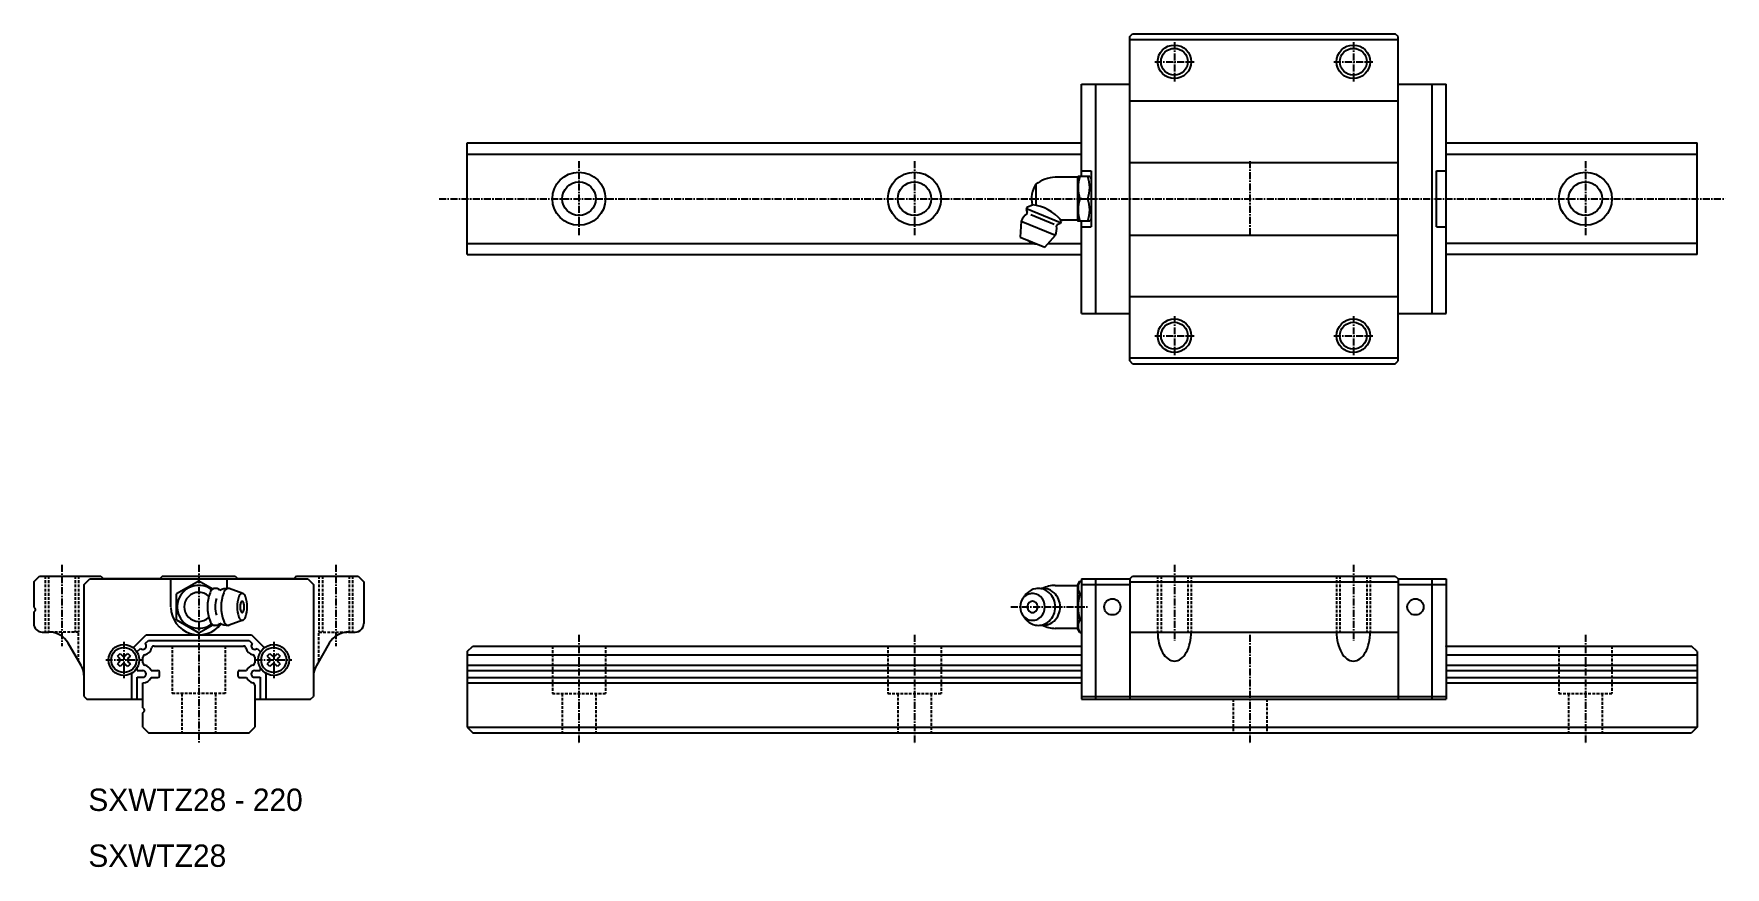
# Model space of a CAD drawing. Extents: x 0 to 303, y 10 to 159.
import ezdxf

# ---------------------------------------------------------------- set-up
doc = ezdxf.new("R2010")
doc.units = 0
doc.linetypes.add('CENTER', pattern=[2, 1.25, -0.25, 0.25, -0.25])
doc.linetypes.add('DASHED', pattern=[0.75, 0.5, -0.25])
doc.layers.get('0').update_dxf_attribs({"linetype": 'CONTINUOUS'})
doc.layers.add('CENTER', color=1, linetype='CENTER')

msp = doc.modelspace()

# ---------------------------------------------------------------- linework, layer by layer
at = {"color": 7, "linetype": 'CONTINUOUS'}
for p, q in [((196.249866, 157.999973), (244.249863, 157.999973)), ((196.24987, 158.499942), (196.749913, 158.999988)), ((196.249871, 100.499957), (196.249871, 158.499942)), ((196.749911, 158.999988), (243.749802, 158.999988)), ((244.249874, 158.499912), (243.749809, 158.99998)), ((244.249863, 100.500064), (244.249863, 158.499912)), ((187.649872, 149.999988), (196.249866, 149.999988)), ((187.649872, 133.499973), (187.649872, 149.999988)), ((190.14986, 149.999988), (190.14986, 108.999988)), ((244.249863, 149.999988), (252.849869, 149.999988)), ((250.349869, 108.999988), (250.349869, 149.999988)), ((252.849869, 108.999988), (252.849869, 149.999988)), ((196.249866, 146.999973), (244.249863, 146.999973)), ((77.749924, 139.499988), (187.649875, 139.499988)), ((77.749924, 119.499988), (77.749924, 139.499988)), ((252.849869, 139.499988), (297.749924, 139.499988)), ((297.749924, 119.499988), (297.749924, 139.499988)), ((77.749924, 137.499988), (187.649875, 137.499988)), ((252.849869, 137.499988), (297.649857, 137.499988)), ((186.92493, 133.349979), (182.92493, 133.349979)), ((186.92493, 133.349979), (186.92493, 125.649982)), ((187.011548, 133.49995), (186.924946, 133.349948)), ((189.104358, 133.499973), (187.011539, 133.499973)), ((187.649875, 134.499988), (189.349872, 134.499988)), ((189.104342, 133.49995), (189.349879, 133.074672)), ((189.349872, 134.499988), (189.349872, 124.499988)), ((196.249866, 135.999973), (244.249863, 135.999973)), ((251.149872, 124.499988), (251.149872, 134.499988)), ((251.149872, 134.499988), (252.849869, 134.499988)), ((179.481708, 132.099979), (179.481708, 128.319415)), ((177.711304, 127.572132), (177.92251, 127.062236)), ((177.86438, 127.941669), (177.71131, 127.572124)), ((177.787822, 127.756908), (183.885418, 125.231197)), ((178.986335, 128.406436), (177.864361, 127.941699)), ((187.357959, 129.499988), (188.757938, 129.499988)), ((176.851631, 125.496707), (176.649878, 122.657817)), ((176.85165, 125.496723), (182.94926, 122.971012)), ((178.572205, 126.67435), (182.718441, 124.95692)), ((183.808868, 125.046413), (183.298983, 124.835216)), ((183.777934, 125.86024), (183.961959, 125.415965)), ((183.961977, 125.415965), (183.808906, 125.04642)), ((186.92493, 125.649982), (183.961963, 125.649982)), ((186.924921, 125.649974), (187.011522, 125.499973)), ((189.104358, 125.499988), (187.011539, 125.499988)), ((187.649872, 108.999988), (187.649872, 125.499988)), ((187.649875, 124.499988), (189.349872, 124.499988)), ((189.349874, 125.925197), (189.10436, 125.499957)), ((251.149872, 124.499988), (252.849869, 124.499988)), ((77.749924, 121.499988), (179.055164, 121.499988)), ((176.649905, 122.657833), (181.084515, 120.820957)), ((181.08448, 120.820949), (182.949219, 122.971019)), ((181.673419, 121.499988), (187.649875, 121.499988)), ((196.249866, 122.999973), (244.249863, 122.999973)), ((297.649857, 121.499988), (252.849869, 121.499988)), ((77.749924, 119.499988), (187.649875, 119.499988)), ((297.749924, 119.499988), (252.849869, 119.499988)), ((196.249866, 111.999973), (244.249863, 111.999973)), ((187.649875, 108.999988), (196.249866, 108.999988)), ((244.249863, 108.999988), (252.849869, 108.999988)), ((244.249863, 101.000003), (196.249866, 101.000003)), ((196.749841, 99.999988), (196.249872, 100.499954)), ((196.749841, 99.999988), (243.749787, 99.999988)), ((243.749787, 99.999988), (244.249874, 100.500076)), ((0.249954, 60.999939), (0.249954, 56.424362)), ((0.250017, 60.999996), (1.249996, 61.999977)), ((1.250015, 61.999985), (12.25, 61.999985)), ((9.249956, 60.500008), (10.249958, 61.500008)), ((9.249969, 40.499985), (9.249969, 60.5)), ((10.249954, 61.5), (49.249954, 61.5)), ((12.249992, 61.999985), (12.650007, 61.599972)), ((12.649994, 61.600006), (22.849991, 61.600006)), ((23.249983, 61.999993), (22.849982, 61.599987)), ((23.249978, 61.999985), (36.249978, 61.999985)), ((24.749954, 56.5), (24.749954, 61.5)), ((29.74997, 61.118843), (25.749954, 58.809433)), ((32.237432, 59.682686), (29.749961, 61.118824)), ((34.749954, 61.5), (34.749954, 59.789231)), ((36.24998, 61.999985), (36.649971, 61.599995)), ((36.649978, 61.600006), (46.849975, 61.600006)), ((47.249971, 61.999981), (46.849979, 61.599991)), ((47.249969, 61.999985), (58.249969, 61.999985)), ((49.24995, 61.499985), (50.249952, 60.499985)), ((50.249954, 60.5), (50.249954, 40.499985)), ((58.249985, 61.999977), (59.249965, 60.999977)), ((59.249954, 61), (59.249954, 53.499985)), ((186.924956, 60.350007), (187.35797, 61.100008)), ((187.357962, 61.10001), (187.649872, 61.10001)), ((187.649872, 61.499988), (196.249857, 61.499988)), ((187.649872, 61.499988), (187.649872, 39.999988)), ((190.149851, 61.499988), (190.149851, 39.999988)), ((196.249857, 60.999988), (244.249863, 60.999988)), ((196.249871, 61.499993), (196.249871, 39.999988)), ((196.249872, 61.499994), (196.74986, 61.999981)), ((196.749857, 61.999988), (243.749863, 61.999988)), ((243.749825, 61.999967), (244.24987, 61.499907)), ((244.249863, 61.499988), (252.849869, 61.499988)), ((244.249863, 61.499909), (244.249863, 39.999988)), ((250.349869, 39.999988), (250.349869, 61.499988)), ((252.849869, 61.499988), (252.849869, 39.999988)), ((25.749941, 56.499985), (25.749941, 58.809403)), ((32.940622, 59.799988), (32.571069, 59.799988)), ((37.637733, 58.876953), (35.190422, 59.768402)), ((177.082868, 57.92473), (177.446983, 58.458997)), ((182.925094, 60.35001), (186.924954, 60.35001)), ((186.924954, 60.350009), (186.924954, 52.650012)), ((187.357972, 58.800007), (187.649872, 58.800007)), ((187.649872, 60.499988), (196.249857, 60.499988)), ((244.249863, 60.499988), (252.849869, 60.499988)), ((0.249954, 55.575684), (0.249954, 53.499985)), ((0.250019, 56.424286), (0.462166, 56.212143)), ((0.250019, 55.575753), (0.462154, 55.787888)), ((25.749941, 54.190583), (25.749941, 56.499985)), ((177.446985, 54.541042), (177.082872, 55.075311)), ((177.446974, 54.54104), (177.462788, 54.518026)), ((1.75, 52), (2.940613, 52)), ((18.017058, 49.187081), (20.329971, 51.499993)), ((20.329956, 51.499985), (39.169952, 51.499985)), ((25.749952, 54.190575), (29.749968, 51.881165)), ((29.749963, 51.88118), (32.237434, 53.317322)), ((32.940622, 53.199997), (32.571069, 53.199997)), ((37.637748, 54.123047), (35.187985, 53.230706)), ((39.169937, 51.49997), (41.48285, 49.187058)), ((56.559372, 52), (57.749969, 52)), ((186.924954, 52.650012), (182.925094, 52.650012)), ((187.357961, 51.900012), (186.924947, 52.650014)), ((187.357952, 51.900028), (187.649872, 51.900028)), ((187.357969, 54.200016), (187.649872, 54.200016)), ((196.249872, 51.999988), (244.249863, 51.999988)), ((8.714107, 46), (6.404711, 49.999985)), ((18.749954, 48.34256), (18.749954, 48.505768)), ((18.749973, 48.505783), (19.322825, 49.078629)), ((20.17133, 49.92714), (20.744194, 50.5)), ((20.744171, 50.499985), (38.755737, 50.499985)), ((21.749954, 49.499985), (37.749954, 49.499985)), ((38.755726, 50.49997), (39.328578, 49.927117)), ((40.177083, 49.078614), (40.749945, 48.505745)), ((40.749954, 48.505768), (40.749954, 48.34256)), ((53.095279, 50.000008), (50.785885, 46.000016)), ((77.749924, 48.499973), (77.749924, 34.999988)), ((77.749962, 48.499967), (78.749962, 49.499968)), ((78.749939, 49.499988), (187.649872, 49.499988)), ((252.849869, 49.499988), (296.749866, 49.499988)), ((297.749886, 48.499967), (296.749886, 49.499968)), ((297.749924, 48.499973), (297.749924, 34.999988)), ((15.664607, 45.837204), (15.187156, 46.314652)), ((15.187167, 47.685349), (15.554315, 47.318199)), ((15.187182, 47.685372), (15.664622, 48.162812)), ((15.554331, 46.681816), (15.187182, 46.314667)), ((15.664617, 48.162804), (16.031766, 47.795655)), ((16.031781, 46.204361), (15.664633, 45.837212)), ((17.035317, 45.837204), (16.668169, 46.204354)), ((16.668184, 47.795662), (17.035332, 48.162812)), ((17.035306, 48.162804), (17.512756, 47.685349)), ((17.512771, 46.314667), (17.035332, 45.837227)), ((17.512768, 46.314652), (17.145619, 46.681801)), ((17.145634, 47.318215), (17.512782, 47.685364)), ((18.749954, 45.099991), (18.749954, 45.65744)), ((19.749954, 46.5), (19.749954, 47.499985)), ((39.749954, 47.499985), (39.749954, 46.5)), ((40.749954, 45.65744), (40.749954, 45.099991)), ((42.464597, 45.837204), (41.987147, 46.314652)), ((41.987159, 47.685356), (42.354306, 47.318207)), ((41.987162, 47.685364), (42.464613, 48.162812)), ((42.354321, 46.681809), (41.987173, 46.314667)), ((42.464597, 48.162789), (42.831746, 47.795647)), ((42.831761, 46.204369), (42.464613, 45.837227)), ((43.835308, 45.837204), (43.468149, 46.204361)), ((43.468175, 47.795662), (43.835323, 48.162812)), ((43.835296, 48.162804), (44.312747, 47.685356)), ((44.312762, 46.314659), (43.835312, 45.837212)), ((44.312747, 46.314644), (43.945588, 46.681801)), ((43.945614, 47.318222), (44.312762, 47.685372)), ((77.749924, 47.899982), (187.649872, 47.899982)), ((77.749924, 46.099979), (187.649872, 46.099979)), ((252.849869, 47.899982), (297.749924, 47.899982)), ((252.849869, 46.099979), (297.749924, 46.099979)), ((17.749954, 40), (17.749954, 44.633042)), ((18.749954, 45.099991), (19.749954, 45.099991)), ((18.749954, 40), (18.749954, 43.899994)), ((18.749954, 43.899994), (19.749954, 43.899994)), ((19.749954, 38.424256), (19.749954, 42.899994)), ((21.211975, 45.149994), (22.449951, 45.149994)), ((21.211975, 43.849991), (22.449951, 43.849991)), ((22.749954, 44.149994), (22.749954, 44.849991)), ((36.749954, 44.849991), (36.749954, 44.149994)), ((37.049957, 45.149994), (38.287933, 45.149994)), ((37.049957, 43.849991), (38.287933, 43.849991)), ((39.749954, 45.099991), (40.749954, 45.099991)), ((39.749954, 43.899994), (40.749954, 43.899994)), ((39.749954, 42.499985), (39.749954, 34.999985)), ((40.749954, 43.899994), (40.749954, 40)), ((41.749954, 44.633042), (41.749954, 40)), ((77.749924, 45.149982), (187.649872, 45.149982)), ((77.749924, 43.849979), (187.649872, 43.849979)), ((77.749924, 42.899982), (187.649872, 42.899982)), ((252.849869, 45.149982), (297.749924, 45.149982)), ((252.849869, 43.849979), (297.749924, 43.849979)), ((252.849869, 42.899982), (297.749924, 42.899982)), ((9.249975, 40.499993), (9.749992, 39.999985)), ((9.75, 39.999985), (19.749954, 39.999985)), ((39.749954, 39.999985), (49.749923, 39.999985)), ((49.749937, 39.999985), (50.249944, 40.499985)), ((187.649872, 40.499988), (196.249857, 40.499988)), ((187.649872, 39.999988), (252.849869, 39.999988)), ((196.249871, 40.499973), (244.249863, 40.499973)), ((244.249863, 40.499988), (252.849869, 40.499988)), ((19.749954, 34.999985), (19.749954, 37.575714)), ((19.749964, 38.424294), (19.962099, 38.212158)), ((19.749964, 37.575753), (19.962099, 37.787888)), ((19.749947, 35.000008), (20.749949, 34.000008)), ((20.749954, 33.999985), (38.749954, 33.999985)), ((38.74997, 34.000016), (39.749971, 35.000016)), ((77.74995, 34.999988), (297.749924, 34.999988)), ((77.749954, 34.999984), (78.749954, 33.999985)), ((78.749939, 33.999988), (296.749897, 33.999988)), ((297.749894, 34.999984), (296.749894, 33.999985))]:
    msp.add_line(p, q, dxfattribs=at)
at = {"color": 3, "linetype": 'DASHED'}
for p, q in [((2.249954, 61.999985), (2.249954, 51.999985)), ((2.849954, 61.999985), (2.849954, 51.999985)), ((7.649954, 61.999985), (7.649954, 51.999985)), ((8.249954, 61.999985), (8.249954, 51.999985)), ((51.249954, 61.999985), (51.249954, 51.999985)), ((51.849954, 61.999985), (51.849954, 51.999985)), ((56.649954, 61.999985), (56.649954, 51.999985)), ((57.249954, 61.999985), (57.249954, 51.999985)), ((201.249858, 61.999988), (201.249858, 51.999988)), ((201.849858, 61.999988), (201.849858, 51.999988)), ((206.649858, 61.999988), (206.649858, 51.999988)), ((207.249858, 61.999988), (207.249858, 51.999988)), ((233.249858, 61.999988), (233.249858, 51.999988)), ((233.849858, 61.999988), (233.849858, 51.999988)), ((238.649858, 61.999988), (238.649858, 51.999988)), ((239.249858, 61.999988), (239.249858, 51.999988)), ((8.249988, 51.999985), (2.941321, 51.999985)), ((8.249988, 46.803918), (8.249988, 51.999985)), ((51.249954, 46.803918), (51.249954, 51.999985)), ((51.249954, 51.999985), (56.559288, 51.999985)), ((24.999954, 49.499988), (24.999954, 40.999988)), ((34.499954, 49.499988), (34.499954, 40.999988)), ((92.999924, 49.499988), (92.999924, 40.999988)), ((102.499924, 49.499988), (102.499924, 40.999988)), ((152.999924, 49.499988), (152.999924, 40.999988)), ((162.499924, 49.499988), (162.499924, 40.999988)), ((272.999924, 49.499988), (272.999924, 40.999988)), ((282.499924, 49.499988), (282.499924, 40.999988)), ((34.499954, 40.999988), (24.999954, 40.999988)), ((26.749954, 40.999988), (26.749954, 33.999985)), ((32.749954, 40.999988), (32.749954, 33.999985)), ((92.999924, 40.999988), (102.499924, 40.999988)), ((94.749924, 40.999988), (94.749924, 33.999988)), ((100.749924, 40.999988), (100.749924, 33.999988)), ((152.999924, 40.999988), (162.499924, 40.999988)), ((154.749924, 40.999988), (154.749924, 33.999988)), ((160.749924, 40.999988), (160.749924, 33.999988)), ((214.749924, 39.999988), (214.749924, 33.999988)), ((220.749924, 39.999988), (220.749924, 33.999988)), ((272.999924, 40.999988), (282.499924, 40.999988)), ((274.749924, 40.999988), (274.749924, 33.999988)), ((280.749924, 40.999988), (280.749924, 33.999988))]:
    msp.add_line(p, q, dxfattribs=at)
at = {"color": 7, "linetype": 'CONTINUOUS'}
for points in [[(201.24986, 51.999988, 0.057128), (201.478527, 50.010055, 0.071269), (202.128527, 48.323055, 0.099895), (203.10186, 47.195788, 0.16755), (204.24986, 46.799988, 0.16755), (205.39786, 47.195788, 0.099895), (206.371194, 48.323055, 0.071269), (207.021194, 50.010055, 0.057129), (207.24986, 51.999988, 1)], [(233.24986, 51.999988, 0.057128), (233.47786, 50.010055, 0.071269), (234.128527, 48.323055, 0.099895), (235.101194, 47.195788, 0.16755), (236.24986, 46.799988, 0.16755), (237.39786, 47.195788, 0.099895), (238.370527, 48.323055, 0.071269), (239.021194, 50.010055, 0.057129), (239.24986, 51.999988, 1)]]:
    msp.add_lwpolyline(points, format="xyb", dxfattribs=at)
at = {"color": 3, "linetype": 'CONTINUOUS'}
for centre in [(204.249863, 153.999988), (236.249863, 153.999988), (204.249863, 104.999988), (236.249863, 104.999988)]:
    msp.add_circle(centre, 3, dxfattribs=at)
at = {"color": 7, "linetype": 'CONTINUOUS'}
for centre, radius in [((204.249863, 153.999988), 2.4), ((236.249863, 153.999988), 2.4), ((97.749985, 129.499988), 4.75), ((157.749985, 129.499988), 4.75), ((277.749985, 129.499988), 4.75), ((97.749985, 129.499988), 3), ((157.749985, 129.499988), 3), ((277.749985, 129.499988), 3), ((204.249863, 104.999988), 2.4), ((236.249863, 104.999988), 2.4), ((193.149866, 56.499973), 1.449998), ((247.349884, 56.499973), 1.449998), ((16.349945, 46.999985), 2.749999), ((16.349945, 46.999985), 2.249999), ((43.149948, 46.999985), 2.749999), ((43.149948, 46.999985), 2.249999)]:
    msp.add_circle(centre, radius, dxfattribs=at)
for centre, radius, start, end in [((183.153049, 127.354328), 5.999997, 92.178871, 127.726135), ((192.958041, 131.499973), 5.946512, 160.346466, 199.653458), ((183.15784, 131.499988), 5.946529, 340.346527, 19.653477), ((183.397067, 129.499973), 4.699998, 146.413773, 193.178802), ((177.737735, 126.985721), 0.200001, 308.164124, 22.500431), ((177.850635, 120.487476), 7.999998, 40.189182, 83.034012), ((192.958041, 127.499988), 5.946512, 160.346466, 199.653458), ((183.15784, 127.499988), 5.946529, 340.346527, 19.653477), ((179.900424, 124.233875), 3.300001, 128.16394, 157.499847), ((179.900424, 124.233875), 3.299999, 337.5, 6.835998), ((183.375537, 124.65047), 0.2, 112.499573, 186.835464), ((180.030429, 124.547748), 3.200001, 229.28981, 265.709991), ((189.093558, 59.950015), 2.082014, 146.471832, 213.52861), ((29.749938, 56.499985), 3.849998, 52.507736, 307.492126), ((29.749938, 56.499985), 2.599998, 46.621258, 313.378754), ((38.6159, 56.499962), 7.307828, 159.761902, 200.237976), ((33.073576, 58.553253), 1.397422, 121.100197, 160.14386), ((32.571074, 59.295166), 0.504785, 90.903221, 115.752029), ((37.986843, 56.49997), 5.306903, 163.626266, 196.372803), ((32.940624, 59.295166), 0.504785, 64.247993, 90.902847), ((32.438121, 58.553253), 1.397422, 39.427906, 58.89978), ((35.01605, 56.49997), 3.300003, 89.999985, 117.054504), ((41.060877, 56.499962), 7.307827, 159.761902, 200.237976), ((35.518554, 58.553253), 1.397422, 121.100197, 160.14386), ((35.016052, 59.295166), 0.504788, 68.68808, 115.751984), ((41.89743, 56.49997), 5.306899, 159.730606, 200.269379), ((37.87521, 57.992455), 1.016732, 121.051285, 160.103973), ((37.662924, 57.122299), 0.423398, 121.11824, 160.158691), ((37.51053, 58.531739), 0.368218, 64.286964, 115.712906), ((37.510529, 57.347168), 0.152796, 64.233658, 115.766342), ((37.358135, 57.122299), 0.423395, 19.841335, 58.881702), ((37.145849, 57.992455), 1.016732, 19.896015, 58.948624), ((33.123626, 56.49997), 5.306899, 339.730621, 20.269382), ((179.179667, 56.500003), 2.52979, 133.386032, 226.613922), ((178.893163, 56.756221), 2.147025, 101.036324, 132.526276), ((180.330091, 56.500003), 3.478461, 133.386017, 145.806702), ((179.936147, 56.852305), 2.952157, 101.036293, 132.526291), ((178.878009, 56.606763), 0.894588, 101.036263, 132.526337), ((178.867186, 56.848803), 2.051197, 79.180756, 100.819183), ((178.867186, 56.645338), 0.854661, 79.180717, 100.819145), ((178.856363, 56.606763), 0.894588, 47.473576, 78.963608), ((178.841209, 56.756221), 2.147026, 47.473656, 78.963623), ((179.900431, 56.979601), 2.820397, 89.999977, 100.819176), ((179.900431, 56.979601), 2.820397, 79.180763, 89.999977), ((178.554705, 56.500003), 2.52979, 313.386017, 46.613914), ((180.7601, 56.979601), 2.820397, 89.999977, 98.765778), ((179.864715, 56.852305), 2.952156, 47.473652, 78.963654), ((183.153092, 54.354344), 6, 92.177719, 114.893784), ((180.7601, 56.979601), 2.820397, 79.180763, 89.999977), ((180.724384, 56.852305), 2.952156, 47.473652, 78.963654), ((179.470771, 56.500003), 3.478461, 313.386017, 46.613934), ((180.33044, 56.500003), 3.478461, 313.386017, 46.613934), ((194.81991, 56.500018), 7.808372, 162.869141, 197.130844), ((0.250015, 55.999985), 0.300002, 314.999481, 45.000515), ((29.749954, 56.499985), 4.999999, 181.217422, 322.61261), ((37.875208, 55.007485), 1.016732, 199.896011, 238.948624), ((39.343746, 56.49997), 2.215717, 159.773712, 200.226273), ((37.662922, 55.87764), 0.423395, 199.841309, 238.881699), ((37.510527, 55.652771), 0.152796, 244.233658, 295.766327), ((37.358133, 55.87764), 0.423398, 301.118256, 340.158691), ((37.145847, 55.007485), 1.016732, 301.0513, 340.103973), ((35.677311, 56.49997), 2.215717, 339.773712, 20.22628), ((178.893163, 56.243786), 2.147025, 227.473663, 258.963623), ((180.330091, 56.500003), 3.47846, 214.653, 226.613937), ((178.997388, 56.500003), 1.054077, 133.386078, 226.613846), ((178.878009, 56.393243), 0.894588, 227.473572, 258.963623), ((178.867186, 56.354668), 0.854661, 259.180725, 280.819153), ((178.856363, 56.393243), 0.894588, 281.036255, 312.526337), ((178.841209, 56.243786), 2.147025, 281.036316, 312.526276), ((178.736983, 56.500003), 1.054077, 313.386078, 46.613846), ((1.75, 53.499985), 1.5, 180, 270), ((2.940613, 47.999985), 3.999998, 29.999891, 89.999756), ((33.073573, 54.446686), 1.397422, 199.856125, 238.89975), ((32.57107, 53.704773), 0.504785, 244.24794, 270.393188), ((32.940626, 53.704773), 0.504788, 270.392853, 295.752045), ((32.438123, 54.446686), 1.397423, 301.10025, 320.570038), ((35.01605, 56.49997), 3.300001, 242.945496, 269.999969), ((35.518551, 54.446686), 1.397422, 199.856125, 238.89975), ((35.016048, 53.704773), 0.504785, 244.247925, 289.935089), ((37.510527, 54.468201), 0.368218, 244.286957, 295.712891), ((56.559372, 47.999985), 4, 89.999969, 149.999985), ((57.749954, 53.499985), 1.5, 270, 0), ((179.936147, 56.147701), 2.952156, 227.473663, 258.963654), ((178.867186, 56.151204), 2.051197, 259.180756, 280.819183), ((179.900431, 56.020405), 2.820398, 259.180756, 280.819183), ((180.7601, 56.020405), 2.820398, 261.237854, 280.819183), ((179.864714, 56.147701), 2.952156, 281.036285, 312.526306), ((183.153093, 58.645664), 6, 245.106216, 267.822266), ((180.724383, 56.147701), 2.952156, 281.036285, 312.526306), ((189.093558, 53.050006), 2.082014, 146.471329, 213.527618), ((19.749954, 49.499985), 0.600002, 224.609497, 45.39069), ((19.749954, 49.499985), 1.599997, 282.680176, 347.319885), ((21.749954, 49.049988), 0.449997, 90.000122, 167.319962), ((37.749954, 49.049988), 0.45, 12.680031, 89.999878), ((39.749954, 49.499985), 1.599999, 192.680099, 257.319855), ((39.749954, 49.499985), 0.6, 134.609314, 315.390503), ((5.25, 43.999985), 4, 0, 30.000013), ((15.236099, 46.999985), 0.450001, 314.999908, 45.000088), ((16.349945, 45.886154), 0.450001, 45.000088, 134.999832), ((16.349945, 48.113846), 0.45, 225.000168, 314.999908), ((17.463791, 46.999985), 0.450001, 134.999908, 225.000092), ((20.199936, 47.499985), 0.450001, 102.680122, 180), ((20.199936, 46.499985), 0.45, 179.999023, 257.319641), ((19.749954, 44.499985), 1.599998, 23.969576, 77.319847), ((39.749954, 44.499985), 1.599997, 102.680115, 156.030426), ((39.299957, 47.499985), 0.45, 0, 77.319878), ((39.299957, 46.499985), 0.450001, 282.680359, 0.000971), ((42.036117, 46.999985), 0.450001, 314.999908, 45.000088), ((43.149948, 45.886154), 0.450001, 45.000088, 134.999832), ((43.149948, 48.113846), 0.45, 225.000168, 314.999908), ((44.263809, 46.999985), 0.450001, 134.999908, 225.000092), ((54.249969, 44), 3.999999, 149.999985, 180), ((19.749954, 44.499985), 0.599998, 270.000092, 90), ((19.749954, 44.499985), 1.599998, 270.000061, 336.030731), ((22.449936, 44.849991), 0.3, 0, 90), ((22.449936, 44.149994), 0.300003, 270, 0), ((37.049957, 44.849991), 0.300003, 90, 180), ((37.049957, 44.149994), 0.3, 180, 270), ((39.749954, 44.499985), 1.599999, 203.969254, 257.319855), ((39.749954, 44.499985), 0.599998, 90, 269.999908), ((39.299957, 42.499985), 0.45, 0, 77.319878), ((19.749954, 37.999985), 0.300003, 314.999603, 45.000385)]:
    msp.add_arc(centre, radius, start, end, dxfattribs=at)
for p in [(187.649872, 129.499988), (252.849869, 129.499988), (29.749954, 61.999985), (187.649872, 49.499988), (252.849869, 49.499988)]:
    msp.add_point(p, dxfattribs=at)
at = {"layer": 'CENTER', "color": 1, "linetype": 'CENTER'}
for p, q in [((204.249863, 157.499988), (204.249863, 150.499988)), ((236.249863, 157.499988), (236.249863, 150.499988)), ((200.749871, 153.999988), (207.749863, 153.999988)), ((232.749863, 153.999988), (239.749863, 153.999988)), ((97.749985, 136.249988), (97.749985, 122.749988)), ((157.749985, 136.249988), (157.749985, 122.749988)), ((217.749985, 136.249988), (217.749985, 122.749988)), ((277.749985, 136.249988), (277.749985, 122.749988)), ((72.749924, 129.499988), (302.749924, 129.499988)), ((204.249863, 108.499988), (204.249863, 101.499988)), ((236.249863, 108.499988), (236.249863, 101.499988)), ((200.749871, 104.999988), (207.749863, 104.999988)), ((232.749863, 104.999988), (239.749863, 104.999988)), ((5.249954, 63.99765), (5.249954, 49.447663)), ((29.749954, 64), (29.749954, 32)), ((54.249954, 63.99765), (54.249954, 49.447663)), ((204.249863, 63.997638), (204.249863, 50.445316)), ((236.249863, 63.997638), (236.249863, 50.445316)), ((174.962458, 56.500003), (188.941608, 56.500003)), ((97.749924, 51.499988), (97.749924, 31.999988)), ((157.749924, 51.499988), (157.749924, 31.999988)), ((217.749924, 51.499988), (217.749924, 31.999988)), ((277.749924, 51.499988), (277.749924, 31.999988)), ((16.349945, 50.25), (16.349945, 43.75)), ((43.149963, 50.25), (43.149963, 43.75)), ((13.099945, 47), (19.599945, 47)), ((39.899963, 47), (46.399963, 47))]:
    msp.add_line(p, q, dxfattribs=at)

# ---------------------------------------------------------------- texts
at = {"color": 7, "linetype": 'CONTINUOUS'}
for s, p in [('SXWTZ28 - 220', (10, 20)), ('SXWTZ28', (10, 10))]:
    msp.add_text(s, height=4, dxfattribs=at).set_placement(p)

doc.saveas('drawing.dxf')
